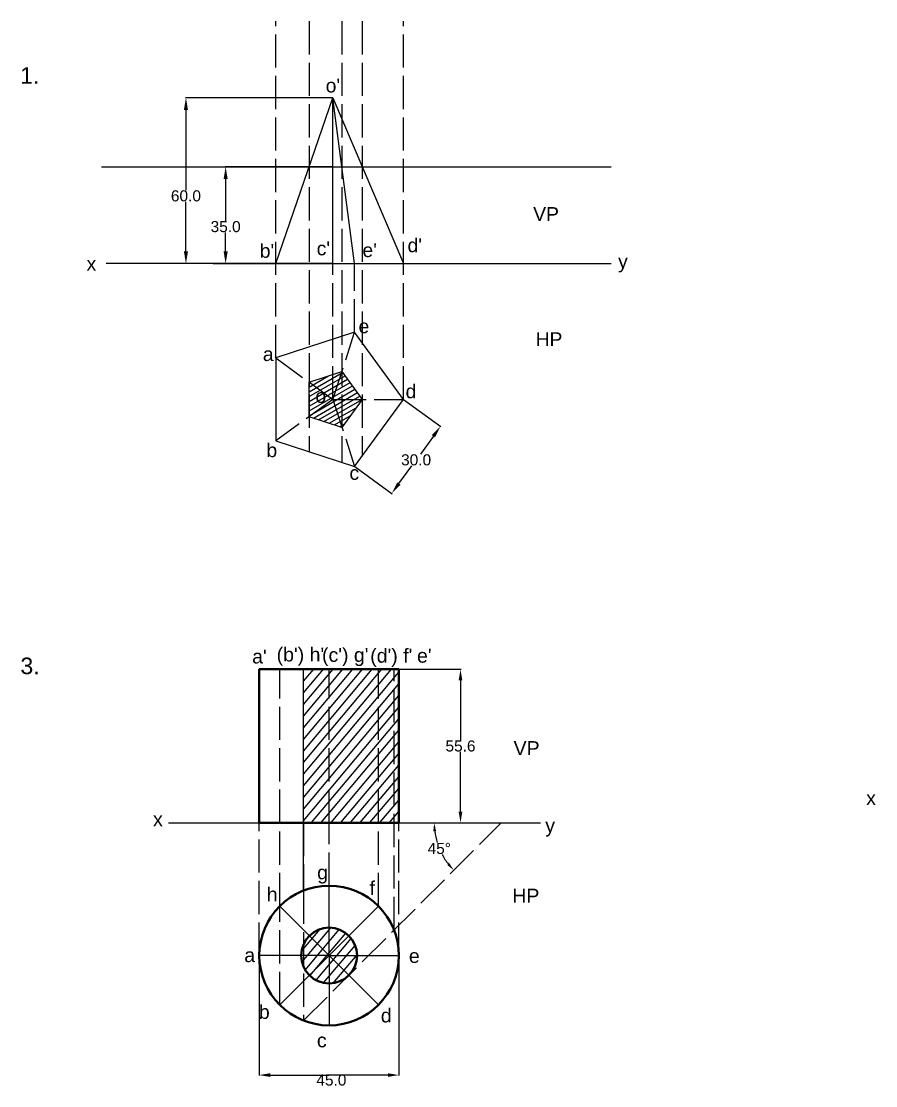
# Model space of a CAD drawing. Header units: millimetres. Extents: x 32535 to 33350, y 23508 to 24028.
# Drawn here: x 32534.6 to 32843.7, y 23637.6 to 24022.5 of the extents above; entities that cross this region are included whole.
import ezdxf

# ---------------------------------------------------------------- set-up
doc = ezdxf.new("R2010")
doc.units = ezdxf.units.MM
doc.header["$MEASUREMENT"] = 0
doc.linetypes.add('ACAD_ISO02W100', pattern=[15, 12, -3])
doc.linetypes.add('DASHED2', pattern=[9.525, 6.35, -3.175])
doc.styles.get("Standard").update_dxf_attribs({"font": 'arial.ttf'})
doc.dimstyles.get("Standard").update_dxf_attribs({"dimtxt": 0.18, "dimasz": 0.18, "dimexe": 0.18, "dimexo": 0.0625, "dimgap": 0.09, "dimtad": 0, "dimtih": 1, "dimtoh": 1, "dimdec": 4, "dimzin": 0, "dimdsep": 46, "dimtxsty": 'Standard', "dimcen": 0.09, "dimadec": 0, "dimazin": 0, "dimtfac": 1, "dimtdec": 4, "dimtofl": 0, "dimtmove": 0, "dimatfit": 3, "dimfxl": 1, "dimtolj": 1, "dimtzin": 0, "dimarcsym": 0})

# ---------------------------------------------------------------- blocks, each defined once
blk = doc.blocks.new('*D73')
at = {"color": 0, "lineweight": -2, "transparency": 16777216}
for p, q in [((32672.92, 23885.76), (32686.43, 23875.95)), ((32683.7, 23872.49), (32679.02, 23866.05)), ((32655.29, 23861.49), (32668.8, 23851.68)), ((32671.24, 23855.34), (32675.92, 23861.78))]:
    blk.add_line(p, q, dxfattribs=at)
at = {"color": 0, "transparency": 16777216}
for points in [[(32683.11, 23872.92), (32684.3, 23872.06), (32686.29, 23876.05)], [(32670.65, 23855.77), (32671.83, 23854.91), (32668.65, 23851.78)]]:
    blk.add_solid(points, dxfattribs=at)
at = {"layer": 'Defpoints', "color": 0, "transparency": 16777216}
for p in [(32672.87, 23885.8), (32686.29, 23876.05), (32655.24, 23861.53)]:
    blk.add_point(p, dxfattribs=at)
at = {"color": 0, "transparency": 16777216, "insert": (32677.47, 23863.92), "char_height": 4, "attachment_point": 5}
blk.add_mtext('\\A1;30.0', dxfattribs=at)
blk = doc.blocks.new('*D74')
at = {"color": 0, "lineweight": -2, "transparency": 16777216}
for p, q in [((32647.29, 23994.89), (32594.02, 23994.89)), ((32594.2, 23990.49), (32594.2, 23961.52)), ((32594.2, 23939.29), (32594.2, 23957.26)), ((32647.29, 23934.89), (32594.02, 23934.89))]:
    blk.add_line(p, q, dxfattribs=at)
at = {"color": 0, "transparency": 16777216}
for points in [[(32593.47, 23990.49), (32594.93, 23990.49), (32594.2, 23994.89)], [(32593.47, 23939.29), (32594.93, 23939.29), (32594.2, 23934.89)]]:
    blk.add_solid(points, dxfattribs=at)
at = {"layer": 'Defpoints', "color": 0, "transparency": 16777216}
for p in [(32647.35, 23994.89), (32594.2, 23934.89), (32647.35, 23934.89)]:
    blk.add_point(p, dxfattribs=at)
at = {"color": 0, "transparency": 16777216, "insert": (32594.2, 23959.39), "char_height": 4, "attachment_point": 5}
blk.add_mtext('\\A1;60.0', dxfattribs=at)
blk = doc.blocks.new('*D75')
at = {"color": 0, "lineweight": -2, "transparency": 16777216}
for p, q in [((32647.29, 23969.89), (32608.38, 23969.89)), ((32608.56, 23965.49), (32608.56, 23950.4)), ((32608.56, 23939.29), (32608.56, 23946.14)), ((32647.29, 23934.89), (32608.38, 23934.89))]:
    blk.add_line(p, q, dxfattribs=at)
at = {"color": 0, "transparency": 16777216}
for points in [[(32607.83, 23965.49), (32609.3, 23965.49), (32608.56, 23969.89)], [(32607.83, 23939.29), (32609.3, 23939.29), (32608.56, 23934.89)]]:
    blk.add_solid(points, dxfattribs=at)
at = {"layer": 'Defpoints', "color": 0, "transparency": 16777216}
for p in [(32608.56, 23969.89), (32647.35, 23969.89), (32647.35, 23934.89)]:
    blk.add_point(p, dxfattribs=at)
at = {"color": 0, "transparency": 16777216, "insert": (32608.56, 23948.27), "char_height": 4, "attachment_point": 5}
blk.add_mtext('\\A1;35.0', dxfattribs=at)
blk = doc.blocks.new('*U71')
blk.add_line((-12.63, 0), (12.63, 0))
blk = doc.blocks.new('*U72')
at = {"color": 0, "linetype": 'ByBlock', "lineweight": -2, "transparency": 16777216}
for p, rotation in [((201.58, 187.24), 90), ((192.65, 183.54), 135), ((210.51, 183.54), 45), ((188.95, 174.62), 180), ((192.65, 165.69), 225), ((201.58, 161.99), 270), ((210.51, 165.69), 315)]:
    blk.add_blockref('*U71', p, dxfattribs=dict(at, rotation=rotation))
blk.add_blockref('*U71', (214.21, 174.62), dxfattribs=at)
blk = doc.blocks.new('*D104')
at = {"color": 0, "lineweight": -2, "transparency": 16777216}
for p, q in [((32671.31, 23788.22), (32693.71, 23788.22)), ((32693.53, 23784.22), (32693.53, 23762.58)), ((32693.53, 23736.67), (32693.53, 23758.31)), ((32671.31, 23732.67), (32693.71, 23732.67))]:
    blk.add_line(p, q, dxfattribs=at)
at = {"color": 0, "transparency": 16777216}
for points in [[(32692.86, 23784.22), (32694.19, 23784.22), (32693.53, 23788.22)], [(32692.86, 23736.67), (32694.19, 23736.67), (32693.53, 23732.67)]]:
    blk.add_solid(points, dxfattribs=at)
at = {"layer": 'Defpoints', "color": 0, "transparency": 16777216}
for p in [(32671.25, 23788.22), (32671.25, 23732.67), (32693.53, 23732.67)]:
    blk.add_point(p, dxfattribs=at)
at = {"color": 0, "transparency": 16777216, "insert": (32693.53, 23760.44), "char_height": 4, "attachment_point": 5}
blk.add_mtext('\\A1;55.6', dxfattribs=at)
blk = doc.blocks.new('*D105')
at = {"color": 0, "lineweight": -2, "transparency": 16777216}
for p, q in [((32620.74, 23684.61), (32620.74, 23641.27)), ((32671.25, 23684.61), (32671.25, 23641.27)), ((32624.74, 23641.45), (32645.9, 23641.45)), ((32667.25, 23641.45), (32646.08, 23641.45))]:
    blk.add_line(p, q, dxfattribs=at)
at = {"color": 0, "transparency": 16777216}
for points in [[(32624.74, 23642.12), (32624.74, 23640.78), (32620.74, 23641.45)], [(32667.25, 23642.12), (32667.25, 23640.78), (32671.25, 23641.45)]]:
    blk.add_solid(points, dxfattribs=at)
at = {"layer": 'Defpoints', "color": 0, "transparency": 16777216}
for p in [(32620.74, 23684.68), (32671.25, 23684.68), (32671.25, 23641.45)]:
    blk.add_point(p, dxfattribs=at)
at = {"color": 0, "transparency": 16777216, "insert": (32645.99, 23641.45), "char_height": 0.0001, "attachment_point": 5}
blk.add_mtext('\\A1;50.5059', dxfattribs=at)
blk = doc.blocks.new('*D106')
at = {"color": 0, "lineweight": -2, "transparency": 16777216}
for start, end in [(187.0883, 197.1662), (208.0487, 217.9117)]:
    blk.add_arc((32708.27, 23732.67), 24.26, start, end, dxfattribs=at)
at = {"color": 0, "transparency": 16777216}
for points in [[(32683.69, 23729.64), (32684.69, 23729.7), (32684, 23732.67)], [(32689.5, 23718.09), (32688.75, 23717.43), (32691.11, 23715.51)]]:
    blk.add_solid(points, dxfattribs=at)
at = {"layer": 'Defpoints', "color": 0, "transparency": 16777216}
for p in [(32587.89, 23732.67), (32708.27, 23732.67), (32722.42, 23732.67), (32684.83, 23726.39), (32636.77, 23661.17)]:
    blk.add_point(p, dxfattribs=at)
at = {"color": 0, "transparency": 16777216, "insert": (32685.85, 23723.38), "char_height": 4, "attachment_point": 5}
blk.add_mtext('\\A1;45°', dxfattribs=at)

msp = doc.modelspace()

# ---------------------------------------------------------------- hatches: boundary and pattern name
h = msp.add_hatch()
h.set_pattern_fill('LINE', color=2, scale=12, angle=30)
h.set_pattern_definition([(30, (-11.3266, 110.333), (-0.75, 1.299038106), [])])
h.paths.add_polyline_path([(32657.98419, 23885.80082), (32650.63687, 23875.68811), (32638.74866, 23879.55082), (32638.74866, 23892.05082), (32650.63687, 23895.91353)])
at = {"true_color": 0xf8d731}
h = msp.add_hatch(dxfattribs=at)
h.set_pattern_fill('_USER', color=40, scale=2.7, angle=50, pattern_type=0)
h.set_pattern_definition([(50, (-11.4043, 110.4107), (-2.06832, 1.73552655), [])])
h.paths.add_polyline_path([(32636.69302, 23788.30065), (32671.16912, 23788.30065), (32671.16912, 23732.74419), (32636.69302, 23732.74419)])
h = msp.add_hatch(dxfattribs=at)
h.set_pattern_fill('_USER', color=40, scale=2.7, angle=50, pattern_type=0)
h.set_pattern_definition([(50, (-11.3266, 110.333), (-2.06832, 1.73552655), [])])
edge = h.paths.add_edge_path()
edge.add_arc((32645.99388, 23684.67673), 10.10118, 0, 360)

# ---------------------------------------------------------------- linework, layer by layer
at = {"linetype": 'ACAD_ISO02W100'}
for p, q in [((32626.70532, 23900.80082), (32626.70532, 24022.54268)), ((32638.74866, 24022.54268), (32638.74866, 23866.8877)), ((32650.63687, 24022.54268), (32650.63687, 23863.02499)), ((32657.98419, 24022.54268), (32657.98419, 23865.31146)), ((32672.87058, 23885.80082), (32672.87058, 24022.54268)), ((32647.35105, 23885.80082), (32647.35105, 23934.89204)), ((32655.23702, 23910.07133), (32655.23702, 23934.89204)), ((32647.35105, 23885.80082), (32655.23702, 23910.07133)), ((32626.70532, 23900.80082), (32647.35105, 23885.80082)), ((32647.35105, 23885.80082), (32626.70532, 23870.80082)), ((32647.35105, 23885.80082), (32655.23702, 23861.53031)), ((32647.35105, 23885.80082), (32672.87058, 23885.80082))]:
    msp.add_line(p, q, dxfattribs=at)
at = {"color": 5}
for p, q in [((32626.70532, 23934.89204), (32647.35105, 23994.89204)), ((32647.35105, 23994.89204), (32672.87058, 23934.89204)), ((32655.23702, 23934.89204), (32647.35105, 23994.89204))]:
    msp.add_line(p, q, dxfattribs=at)
for p, q in [((32647.35105, 23934.89204), (32647.35105, 23994.89204)), ((32620.74094, 23732.66657), (32620.74094, 23788.22303)), ((32636.77071, 23708.18512), (32636.77071, 23788.22303)), ((32671.24682, 23732.66657), (32671.24682, 23788.22303)), ((32645.99388, 23684.67673), (32656.09505, 23684.67673))]:
    msp.add_line(p, q)
at = {"color": 3}
for p, q in [((32563.61347, 23969.89204), (32638.74866, 23969.89204)), ((32657.98419, 23969.89204), (32748.00016, 23969.89204)), ((32604.04404, 23934.89204), (32565.30667, 23934.89204)), ((32604.04404, 23934.89204), (32748.00016, 23934.89204))]:
    msp.add_line(p, q, dxfattribs=at)
at = {"color": 1}
for p, q in [((32638.74866, 23969.89204), (32657.98419, 23969.89204)), ((32638.74866, 23892.05082), (32650.63687, 23895.91353)), ((32650.63687, 23895.91353), (32657.98419, 23885.80082)), ((32638.74866, 23879.55082), (32638.74866, 23892.05082)), ((32657.98419, 23885.80082), (32650.63687, 23875.68811)), ((32650.63687, 23875.68811), (32638.74866, 23879.55082))]:
    msp.add_line(p, q, dxfattribs=at)
at = {"color": 3, "lineweight": 40}
msp.add_line((32620.74094, 23788.22303), (32671.24682, 23788.22303), dxfattribs=at)
at = {"color": 0, "linetype": 'ACAD_ISO02W100'}
for p, q in [((32628.13735, 23732.66657), (32628.13735, 23788.22303)), ((32645.99388, 23732.66657), (32645.99388, 23788.22303)), ((32663.8504, 23732.66657), (32663.8504, 23788.22303)), ((32669.50226, 23693.8999), (32669.50226, 23788.22303)), ((32620.74094, 23684.67673), (32620.74094, 23732.66657)), ((32628.13735, 23702.53326), (32628.13735, 23732.66657)), ((32636.77071, 23661.16835), (32708.26893, 23732.66657)), ((32636.77071, 23732.66657), (32636.77071, 23708.18512)), ((32645.99388, 23709.92967), (32645.99388, 23732.66657)), ((32663.8504, 23702.53326), (32663.8504, 23732.66657)), ((32671.24682, 23684.67673), (32671.24682, 23732.66657)), ((32636.77071, 23708.18512), (32636.77071, 23661.16835)), ((32628.13735, 23666.82021), (32628.13735, 23702.53326))]:
    msp.add_line(p, q, dxfattribs=at)
at = {"color": 1, "lineweight": 40}
for p, q in [((32636.77071, 23788.22303), (32671.24682, 23788.22303)), ((32671.24682, 23788.22303), (32671.24682, 23732.66657)), ((32671.24682, 23732.66657), (32636.77071, 23732.66657))]:
    msp.add_line(p, q, dxfattribs=at)
at = {"color": 1, "linetype": 'ACAD_ISO02W100', "lineweight": -2}
msp.add_line((32636.77071, 23732.66657), (32636.77071, 23788.22303), dxfattribs=at)
at = {"color": 3, "lineweight": -2}
msp.add_line((32587.89261, 23732.66657), (32722.42439, 23732.66657), dxfattribs=at)
at = {"color": 0, "lineweight": 20}
for p, q in [((32645.99388, 23709.92967), (32645.99388, 23659.42379)), ((32628.13735, 23702.53326), (32663.8504, 23666.82021)), ((32620.74094, 23684.67673), (32671.24682, 23684.67673))]:
    msp.add_line(p, q, dxfattribs=at)
at = {"color": 0, "linetype": 'DASHED2'}
msp.add_line((32663.8504, 23702.53326), (32628.13735, 23666.82021), dxfattribs=at)
at = {"color": 1, "linetype": 'DASHED2'}
msp.add_line((32636.77071, 23661.16835), (32636.77071, 23661.16835), dxfattribs=at)
at = {"color": 5}
msp.add_lwpolyline([(32626.70532, 23900.80082), (32626.70532, 23870.80082), (32655.23702, 23861.53031), (32672.87058, 23885.80082), (32655.23702, 23910.07133)], close=True, dxfattribs=at)
at = {"color": 5, "lineweight": 40}
msp.add_lwpolyline([(32636.77071, 23732.66657), (32620.74094, 23732.66657), (32620.74094, 23788.22303), (32636.77071, 23788.22303)], dxfattribs=at)
msp.add_circle((32645.99388, 23684.67673), 25.25294, dxfattribs=at)
at = {"color": 1, "lineweight": 40}
msp.add_circle((32645.99388, 23684.67673), 10.10118, dxfattribs=at)

# ---------------------------------------------------------------- block references
at = {"color": 1, "lineweight": 20}
msp.add_blockref('*U72', (32444.41523, 23510.06161), dxfattribs=at)

# ---------------------------------------------------------------- texts
for s, height, p in [('1.', 6, (32534.19671, 23999.9453)), ("o'", 5, (32644.75657, 23996.8086)), ('VP', 5, (32719.82646, 23950.34107)), ("d'", 5, (32674.36922, 23939.04349)), ("b'", 5, (32620.90103, 23937.023)), ("c'", 5, (32641.50461, 23937.90697)), ("e'", 5, (32658.06331, 23937.27556)), ('x', 5, (32558.26126, 23932.35469)), ('y', 5, (32750.53999, 23933.21448)), ('HP', 5, (32720.69811, 23905.05973)), ('a', 5, (32622.01461, 23899.68455)), ('o', 5, (32641.04355, 23884.56312)), ('b', 5, (32623.31965, 23864.91496)), ('3.', 6, (32534.31349, 23786.43292)), ('x', 5.05059, (32582.29924, 23731.44872)), ('y', 5.05059, (32724.1907, 23729.20297))]:
    msp.add_text(s, height=height).set_placement(p)
at = {"linetype": 'ACAD_ISO02W100'}
for s, p in [('e', (32656.6435, 23909.76412)), ('d', (32673.66204, 23886.23063)), ('c', (32653.35895, 23856.71096))]:
    msp.add_text(s, height=5, dxfattribs=at).set_placement(p)
at = {"color": 0}
for s, height, p in [("a'", 5.050588, (32618.15671, 23790.30423)), ("(b') h'", 5.050588, (32627.01108, 23791.0176)), ("(c') g'", 5.050588, (32643.43451, 23790.87492)), ("(d') f'", 5.050588, (32660.85762, 23790.58957)), ("e'", 5.050588, (32677.79575, 23790.59169)), ('VP', 5.050588, (32712.7397, 23757.15686)), ('g', 5.05059, (32641.67813, 23712.21045)), ('h', 5.05059, (32623.43558, 23704.27537)), ('f', 5.05059, (32660.62669, 23706.53548)), ('HP', 5.050588, (32712.27799, 23703.79997)), ('a', 5.05059, (32615.29527, 23682.30355)), ('e', 5.05059, (32674.84804, 23682.01821)), ('b', 5.05059, (32620.57933, 23661.75848)), ('d', 5.05059, (32664.70836, 23660.47442)), ('c', 5.05059, (32641.57275, 23651.48595))]:
    msp.add_text(s, height=height, dxfattribs=at).set_placement(p)
at = {"transparency": 33554687}
msp.add_text('x', height=5.05059, dxfattribs=at).set_placement((32840.28807, 23739.10886))
at = {"insert": (32641.37946, 23641.66167), "char_height": 4, "attachment_point": 1}
msp.add_mtext_dynamic_manual_height_columns('{\\C6;45.0}', width=9.1963964, gutter_width=1, heights=[0], dxfattribs=at)

# ---------------------------------------------------------------- dimensions: what is measured, and where the dimension line sits
at = {"color": 6}
for base, p1, p2, picture, middle in [((32594.20052, 23934.89204), (32647.35105, 23994.89204), (32647.35105, 23934.89204), '*D74', (32594.20052, 23959.3886)), ((32608.56208, 23969.89204), (32647.35105, 23934.89204), (32647.35105, 23969.89204), '*D75', (32608.56208, 23948.27084))]:
    dim = msp.add_linear_dim(base=base, p1=p1, p2=p2, angle=90, dimstyle='Standard', override={"dimtxt": 4, "dimasz": 4.4, "dimdec": 1}, dxfattribs=at)
    dim.commit()
    dim.dimension.update_dxf_attribs({"geometry": picture, "text_midpoint": middle, "dimtype": 160})
dim = msp.add_aligned_dim(p1=(32655.23702, 23861.53031), p2=(32672.87058, 23885.80082), distance=-16.58517, dimstyle='Standard', override={"dimtxt": 4, "dimasz": 4.4, "dimdec": 1}, dxfattribs=at)
dim.commit()
dim.dimension.update_dxf_attribs({"geometry": '*D73', "text_midpoint": (32677.47148, 23863.91705)})
dim = msp.add_linear_dim(base=(32693.52798, 23732.66657), p1=(32671.24682, 23788.22303), p2=(32671.24682, 23732.66657), angle=90, dimstyle='Standard', override={"dimtxt": 4, "dimasz": 4, "dimdec": 1}, dxfattribs=at)
dim.commit()
dim.dimension.update_dxf_attribs({"geometry": '*D104', "text_midpoint": (32693.52798, 23760.4448)})
dim = msp.add_angular_dim_2l(base=(32684.83083, 23726.38635), line1=((32636.77071, 23661.16835), (32708.26893, 23732.66657)), line2=((32587.89261, 23732.66657), (32722.42439, 23732.66657)), dimstyle='Standard', override={"dimtxt": 4, "dimasz": 3}, dxfattribs=at)
dim.commit()
dim.dimension.update_dxf_attribs({"geometry": '*D106', "text_midpoint": (32685.85108, 23723.38079)})
dim = msp.add_linear_dim(base=(32671.24682, 23641.44914), p1=(32620.74094, 23684.67673), p2=(32671.24682, 23684.67673), dimstyle='Standard', override={"dimtxt": 0.0001, "dimasz": 4}, dxfattribs=at)
dim.commit()
dim.dimension.update_dxf_attribs({"geometry": '*D105', "text_midpoint": (32645.99388, 23641.44914)})

doc.saveas('drawing.dxf')
